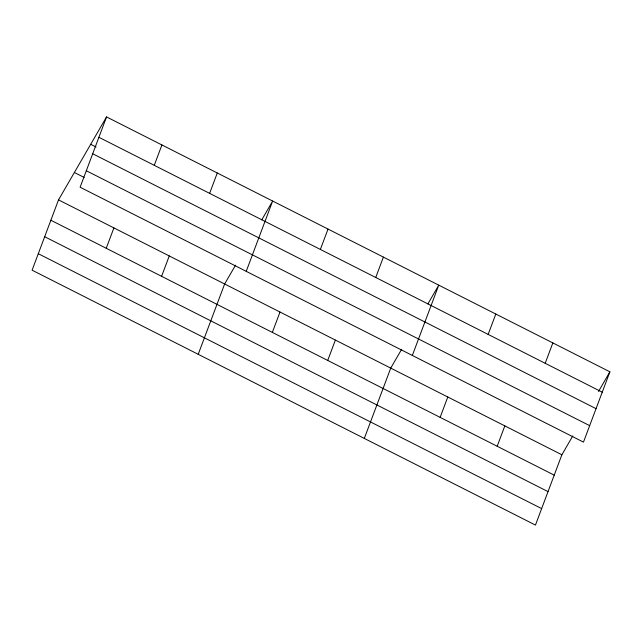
<?xml version="1.0" encoding="UTF-8"?>
<svg xmlns="http://www.w3.org/2000/svg" width="642" height="642" viewBox="0 0 642 642"><rect width="100%" height="100%" fill="white"/><g stroke="black" fill="none" stroke-linecap="round" stroke-linejoin="round"><path stroke-width="0.96" d="M106.548 116.916L80.122 187.223L583.474 442.129L609.9 371.814L106.548 116.916L58.526 199.871L32.1 270.186L535.452 525.084L561.878 454.777L572.776 435.958M106.243 248.277L113.899 227.91M154.265 165.323L161.92 144.956M161.607 276.317L169.263 255.949M209.629 193.362L217.285 172.995M198.209 354.304L224.636 283.989L235.526 265.17M246.223 271.341L272.657 201.034L261.759 219.853M272.344 332.395L280 312.028M320.366 249.441L328.022 229.074M327.717 360.435L335.373 340.067M375.739 277.48L383.394 257.113M364.311 438.422L390.737 368.107L401.635 349.288M412.333 355.459L438.759 285.152L427.869 303.971M440.131 417.364L447.787 396.997M488.153 334.402L495.809 314.034M497.173 446.254L504.829 425.887M545.194 363.292L552.85 342.924M598.513 391.492L609.9 371.814M98.892 137.284L602.244 392.182M90.699 144.29L96.059 147.002M92.697 153.759L596.049 408.665M86.317 170.74L589.669 425.646M74.376 172.497L84.198 177.473M58.526 199.871L561.878 454.777M50.87 220.238L554.223 475.144M44.675 236.721L548.027 491.628M38.295 253.702L541.647 508.608"/></g></svg>
